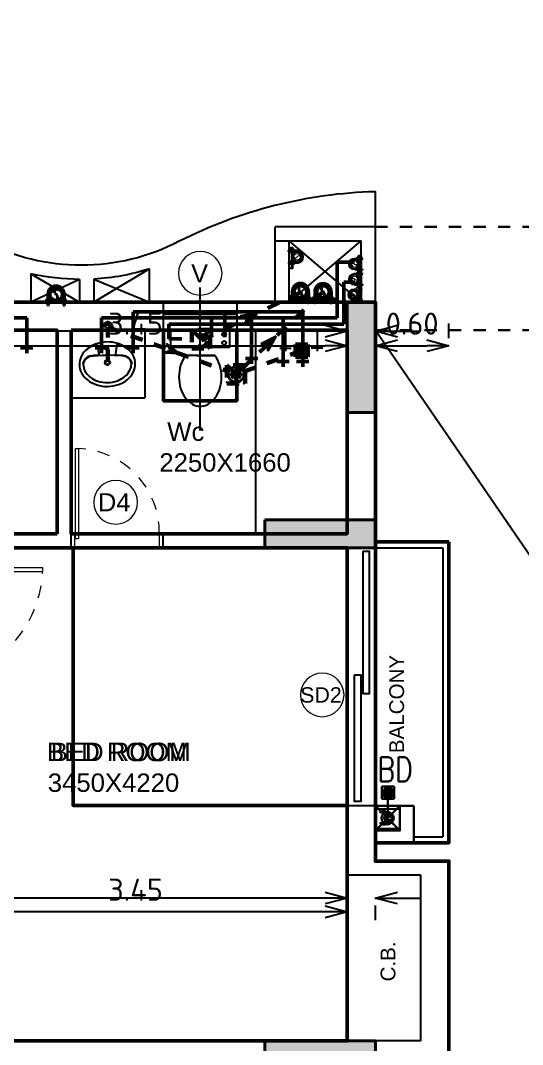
# Model space of a CAD drawing. Header units: inches. Extents: x 0 to 429, y 0 to 146.
# Drawn here: x 241.55 to 245.64, y 122.07 to 130.42 of the extents above; entities that cross this region are included whole.
import ezdxf
from ezdxf.enums import TextEntityAlignment as Align

# ---------------------------------------------------------------- set-up
doc = ezdxf.new("R2010")
doc.units = ezdxf.units.IN
doc.header["$MEASUREMENT"] = 0
doc.linetypes.add('Xr-4BHK-A-B-Typical-Sub$0$DASHED', pattern=[0.75, 0.5, -0.25])
doc.linetypes.add('Xr-4BHK-A-B-Typical-Sub$0$HIDDEN', pattern=[0.375, 0.25, -0.125])
doc.layers.get('DEFPOINTS').update_dxf_attribs({"lineweight": 18})
for name, color, linetype, lineweight in [('FLOOR01', 7, 'Continuous', 50), ('XR-4BHK-A-B-TYPICAL-SUB$0$1PL-DR-RWP', 190, 'Continuous', 30), ('XR-4BHK-A-B-TYPICAL-SUB$0$CUTOUT', 6, 'Continuous', 30), ('XR-4BHK-A-B-TYPICAL-SUB$0$DOOR', 34, 'Continuous', 20), ('XR-4BHK-A-B-TYPICAL-SUB$0$LINE ABOVE', 6, 'Xr-4BHK-A-B-Typical-Sub$0$DASHED', 30), ('XR-4BHK-A-B-TYPICAL-SUB$0$PIPE', 30, 'Continuous', 30), ('XR-4BHK-A-B-TYPICAL-SUB$0$TOWER-COL', 1, 'Continuous', 40), ('XR-4BHK-A-B-TYPICAL-SUB$0$TOWER-COL-HATCH', 9, 'Continuous', 5), ('XR-4BHK-A-B-TYPICAL-SUB$0$WALL', 7, 'Continuous', 30)]:
    doc.layers.add(name, color=color, linetype=linetype, lineweight=lineweight)
doc.layers.add('XR-4BHK-A-B-TYPICAL-SUB$0$1PL-SHAFT-PIPE', color=7, linetype='Continuous')
doc.layers.add('XR-4BHK-A-B-TYPICAL-SUB$0$ELE', color=4, linetype='Continuous')
doc.layers.add('XR-4BHK-A-B-TYPICAL-SUB$0$SEWERARE LINE', color=7, linetype='Continuous', lineweight=35, true_color=0xca2d12)
doc.layers.add('XR-4BHK-A-B-TYPICAL-SUB$0$WATER SUPPLAY', color=7, linetype='Continuous', lineweight=0, true_color=0x00f000)
doc.styles.add('Sanvi Common', font='isocpeur.ttf')
doc.styles.add('Xr-4BHK-A-B-Typical-Sub$0$$0$DIM', font='arial.ttf', dxfattribs={"height": 4})
doc.styles.add('Xr-4BHK-A-B-Typical-Sub$0$$1$Standard', font='arial.ttf')
doc.styles.add('Xr-4BHK-A-B-Typical-Sub$0$DIM', font='arial.ttf')
doc.styles.add('Xr-4BHK-A-B-Typical-Sub$0$Simplex', font='simplex.shx', dxfattribs={"width": 0.8})
doc.dimstyles.new('Sanvi Common', dxfattribs={"dimtxt": 0.18, "dimasz": 0.18, "dimexe": 0.18, "dimexo": 0.0625, "dimgap": 0.09, "dimtad": 1, "dimzin": 0, "dimdsep": 46, "dimtxsty": 'Sanvi Common', "dimblk": 'OPEN30', "dimcen": 0.09, "dimclrd": 68, "dimclre": 68, "dimclrt": 40, "dimadec": 0, "dimazin": 0, "dimtfac": 1, "dimtofl": 0, "dimtmove": 0, "dimatfit": 3, "dimldrblk": 'OPEN30', "dimfxl": 1, "dimtolj": 1, "dimtzin": 0, "dimarcsym": 0})

# ---------------------------------------------------------------- blocks, each defined once
blk = doc.blocks.new('Xr-4BHK-A-B-Typical-Sub$0$core typ')
at = {"layer": 'XR-4BHK-A-B-TYPICAL-SUB$0$ELE'}
blk.add_line((-5324.142827006493, 20565.2719354366), (465.8570467043028, 12120.69415858269), dxfattribs=at)
at = {"layer": 'XR-4BHK-A-B-TYPICAL-SUB$0$LINE ABOVE'}
for p, q in [((-5324.564819828636, 21410.24120102309), (1665.437437266664, 21410.24073319369)), ((-5324.564685164456, 20565.43828084271), (1665.869732529129, 20565.27153992782))]:
    blk.add_line(p, q, dxfattribs=at)
blk = doc.blocks.new('Xr-4BHK-A-B-Typical-Sub$0$basin6')
blk.add_lwpolyline([(285.2934714498795, -227.3402073958431, 0.1206050114433866), (264.9250448710143, -143.3080601715954, 0.1050703413403847), (202.1793294929555, -66.85247416090476, 0.0886492025878237), (112.5484028551584, -18.19339241354589, 0.0797378270325577), (0.8031899457271265, -0.0009029619881176, 0.0797378270325569), (-111.0227022276788, -17.69070568110362, 0.088649202587821), (-200.8715357833764, -65.94623754146812, 0.1050703413403811), (-263.9604269546578, -142.1188916984596, 0.1206050114433842), (-284.7065285501205, -226.058595277916, 0.120605011443388), (-264.3381019712549, -310.0907425021645, 0.1050703413403826), (-201.5923865931966, -386.5463285128538, 0.0886492025878227), (-111.9614599554004, -435.2054102602124, 0.0797378270325584), (-0.2162470459682027, -453.3978997117706, 0.0797378270325589), (111.6096451274386, -435.7080969926552, 0.0886492025878219), (201.4584786831354, -387.4525651322911, 0.1050703413403807), (264.5473698544172, -311.2799109752995, 0.120605011443382)], format="xyb", close=True)
for points in [[(-209.7065285501205, -79.98985251661941, -0.01680486891788), (-197.7677749082697, -69.86627177985918, -0.0921608508457037), (-106.0149899836835, -21.37322994853491, -0.4351277215707222), (-99.71413867093749, -24.69478230917218), (-85.2445206797231, -123.613478843033, -0.4477499644594207), (-92.36085448904736, -133.7247287180058, 0.0153645642859713), (-179.4983502626019, -141.3487863027761, 0.2725140364334764), (-249.2781254390975, -215.6120153494313, 0.2725140364334764)], [(210.2934714498795, -79.98985251661941, 0.01680486891788), (198.3547178080287, -69.86627177985918, 0.0921608508457037), (106.6019328834425, -21.37322994853446, 0.4351277215707222), (100.3010815706964, -24.69478230917264), (85.83146357948249, -123.613478843033, 0.3963443907103082), (97.15970380860676, -134.6683256285261, -0.0118557928021574), (170.1740434625414, -140.301828615644, -0.3404071676447263), (250.2754666896674, -226.8251453909007)], [(-244.4010232867579, -216.7137751216352, 0.0172432119503362), (-244.7066296595938, -226.1485327430634, 0.1206050114433753), (-228.8187253387566, -291.6958007072386, 0.1050703413403919), (-176.6215278271222, -355.2980291593732, 0.0886492025878153), (-99.35881457495293, -397.2426215136692, 0.0797378270325648), (-0.126309580820589, -413.3980008212439, 0.0797378270325629), (99.17784058948043, -397.6890197296552, 0.0886492025878172), (176.6283916822833, -356.0922912251627, 0.1050703413403667), (229.1110718687371, -292.7254294392905, 0.1206050114433997), (245.2935725593527, -227.2502699306957, 0.1206050114433708)]]:
    blk.add_lwpolyline(points, format="xyb")
for centre, radius in [((0.2934714498794619, -69.18885287727551), 14.46002586836821), ((1.36831066660693, -209.2250138947262), 26.41614066316425), ((1.36831066660693, -209.2250138947262), 21.04925606716732)]:
    blk.add_circle(centre, radius)
for centre, radius, start, end in [((-151.3197873896899, -237.7412537462595), 95.42678519909742, 106.2953086836022, 167.2702941941163), ((-3.49196232228428, -1750.185823778977), 1613.512917841294, 84.27689680190153, 96.2123264367735), ((155.3913177759048, -234.9219814708475), 90.22898964913263, 4.877457175646972, 88.71858128697289)]:
    blk.add_arc(centre, radius, start, end)
blk = doc.blocks.new('Xr-4BHK-A-B-Typical-Sub$0$1111')
for p, q in [((-6719.274586927844, 24832.21541770781), (-6719.274586927844, 24832.21541770757)), ((-6770.297927632695, 24610.7035688872), (-7008.810749818338, 24610.70356888464)), ((-6918.934341971064, 24610.7035688872), (-6770.297927632695, 24610.7035688872)), ((-7128.498731224099, 24545.53691638727), (-7128.498731224099, 24404.3425026373)), ((-6650.609946223907, 24545.53691638727), (-7128.498731224099, 24545.53691638727)), ((-6650.609367650235, 24404.3425026373), (-6650.609367650235, 24545.53691638727)), ((-7128.498731224099, 24404.3425026373), (-6650.609946223907, 24404.3425026373)), ((-6849.554338741815, 24404.3425026373), (-6849.554338742513, 24404.3425026387)), ((-6702.984759504441, 24404.34242388117), (-6702.984759378247, 24404.3425026373))]:
    blk.add_line(p, q)
at = {"extrusion": (0, 0, -1)}
for centre, major_axis, ratio, start_param, end_param in [((-6859.229757925728, 24842.01941884356), (-133.9517165388781, 133.9517165388781), 0.9999999999832868, 6.126583430195991, 6.550859452151544), ((-6889.554338723887, 24895.26306556142), (-90.62466888756799, 90.62466888756799), 0.9999999999968505, 0.7853981633990229, 1.303122181829161), ((-6919.878919522045, 24842.01941884356), (133.9517165388556, 133.9517165388556), 0.9999999999724124, -0.267674144974732, 0.1566018769845483), ((-6811.386958009331, 24807.22465526871), (175.7823815872862, 175.7823815872862), 0.999999999978424, 4.219590546639136, 4.55578710340462), ((-7043.21925045806, 24784.48130888748), (231.5369194901448, 231.5369194901448), 0.9999999999976678, 0.4927984337551386, 0.7853981633993256), ((-6735.889426989714, 24784.48130888701), (-231.5369194917326, 231.5369194917326), 0.9999999999999716, 5.205187414139048, 5.497787143782835), ((-6811.386958009331, 24761.73796250578), (-175.7823815872861, 175.7823815872861), 0.9999999999784244, 4.868990857364758, 5.205187414130243), ((-6967.721719438676, 24761.73796250578), (-231.1863063790527, 91.44161955207198), 0.9889506463526048, 3.056608940066738, 3.421061769405215), ((-6859.229757925496, 24726.94319893909), (-133.9517166011744, 133.9517166011744), 0.999999999576192, 4.837165415702824, 4.868990857265993), ((-6694.740500589833, 24437.16377004446), (11.5199454727117, 11.5199454727117), 0.9999999999696834, 1.570796326805002, 7.853981633984588)]:
    blk.add_ellipse(centre, major_axis=major_axis, ratio=ratio, start_param=start_param, end_param=end_param, dxfattribs=at)
at = {"extrusion": (0, 0, -0.9999999999999998)}
for centre, major_axis, ratio, start_param, end_param in [((-6889.554338723887, 24895.26306556142), (90.6246688875227, 90.6246688875227), 0.9999999999985453, -1.303122181830308, -0.7853981633981758), ((-6967.721719438676, 24807.22465526871), (-175.7823815853751, 175.7823815853751), 0.9999999999878928, 1.727398203776423, 2.063594760544665), ((-6735.889426989714, 24784.48130888748), (231.5369194917327, 231.5369194917327), 0.9999999999999714, 3.926990816986544, 4.219590546630329), ((-7043.21925045806, 24784.48130888701), (231.5369194936764, 231.5369194936764), 0.9999999999941902, 0.7853981634003531, 1.077997893043151)]:
    blk.add_ellipse(centre, major_axis=major_axis, ratio=ratio, start_param=start_param, end_param=end_param, dxfattribs=at)
at = {"extrusion": (0, 0, -0.9999999999999999)}
blk.add_ellipse((-6694.740500589833, 24507.03228540276), major_axis=(-11.51994547247887, 11.51994547247886), ratio=1, start_param=3.141592653589793, end_param=9.42477796076938, dxfattribs=at)
blk = doc.blocks.new('Xr-4BHK-A-B-Typical-Sub$0$d-750')
at = {"layer": 'XR-4BHK-A-B-TYPICAL-SUB$0$DOOR'}
for p, q in [((5.729134500143118e-09, 718.7499761594656), (5.729134500143118e-09, 749.9999761594656)), ((5.729134500143118e-09, 749.9999761594656), (115.0000000057291, 749.9999761594656)), ((115.0000000057291, 718.7499761594656), (5.729134500143118e-09, 718.7499761594656)), ((115.0000000057291, 749.9999761594656), (115.0000000057291, 718.7499761594656)), ((5.729134500143118e-09, -2.384052721993157e-05), (5.729134500143118e-09, 31.24997615947278)), ((5.729134500143118e-09, 31.24997615947278), (115.0000000057291, 31.24997615947278)), ((115.0000000057291, 31.24997615947278), (115.0000000057291, -2.384052721993157e-05)), ((115.0000000057291, -2.384052721993157e-05), (5.729134500143118e-09, -2.384052721993157e-05))]:
    blk.add_line(p, q, dxfattribs=at)
blk.add_lwpolyline([(73.88675761399941, 34.24997615947278), (811.340492390703, 34.24997615947278), (811.340492390703, 59.24997615947278), (73.88675761399941, 59.24997615947278)], close=True, dxfattribs=at)
at = {"layer": 'XR-4BHK-A-B-TYPICAL-SUB$0$DOOR', "color": 8, "linetype": 'Xr-4BHK-A-B-Typical-Sub$0$HIDDEN', "extrusion": (0, 0, -1)}
blk.add_ellipse((125.0000000057291, 31.24997615947278), major_axis=(218.3991734659579, 652.0652236637238), ratio=0.9987404314647262, start_param=-0.3381296109642833, end_param=1.207250979015199, dxfattribs=at)
blk = doc.blocks.new('Xr-4BHK-A-B-Typical-Sub$0$RWP')
at = {"layer": 'XR-4BHK-A-B-TYPICAL-SUB$0$CUTOUT'}
for p, q in [((0, 199.9999999999782), (200, 0)), ((200, 199.9999999999782), (0, 0))]:
    blk.add_line(p, q, dxfattribs=at)
blk.add_lwpolyline([(0, 0), (200, 0), (200, 199.9999999999782), (0, 199.9999999999782)], close=True, dxfattribs=at)
at = {"layer": 'XR-4BHK-A-B-TYPICAL-SUB$0$ELE'}
for p, q in [((0, 199.9999999999782), (0, 0)), ((25, 199.9999999999782), (25, 0))]:
    blk.add_line(p, q, dxfattribs=at)
at = {"layer": 'XR-4BHK-A-B-TYPICAL-SUB$0$PIPE'}
blk.add_circle((99.99999999998545, 99.99999999998545), 50, dxfattribs=at)
at = {"layer": 'XR-4BHK-A-B-TYPICAL-SUB$0$WALL'}
for p, q in [((0, 314.9999999999927), (300.338027563339, 314.9999999999854)), ((0, 199.9999999999782), (0, 314.9999999999927)), ((300.338027563339, 0.03130739104381064), (300.338027563339, 314.9999999999854)), ((0, 199.9999999999782), (185.3380275633244, 199.9999999999782)), ((185.3380275633244, 0.03130739104381064), (185.3380275633244, 199.9999999999782))]:
    blk.add_line(p, q, dxfattribs=at)
blk = doc.blocks.new('Xr-4BHK-A-B-Typical-Sub$0$REV.CO.')
at = {"layer": 'XR-4BHK-A-B-TYPICAL-SUB$0$TOWER-COL-HATCH'}
for points in [[(459366.104815967, 17980.22713470212), (459596.1048159668, 17980.22713470212), (459596.1048159674, 17079.72934838452), (459366.104815967, 17079.72934838382)], [(459596.105343089, 16205.22670580415), (459596.105343089, 15975.22670580433), (458695.6610961314, 15975.22851060556), (458695.6610961307, 16205.22851060602)], [(458696.0964684737, 11724.7721942397), (458696.0964684737, 11954.77219423946), (459596.0964278332, 11954.7715867867), (459596.0964278339, 11724.77158678624)]]:
    blk.add_hatch(color=256, dxfattribs=at).paths.add_polyline_path(points)
at = {"layer": 'XR-4BHK-A-B-TYPICAL-SUB$0$TOWER-COL'}
for points in [[(459366.105343089, 17079.72934838417), (459596.105343089, 17079.72934838417), (459596.104815966, 17980.22713470212), (459366.104815966, 17980.22713470212)], [(458695.661096129, 16205.22713470212), (458695.661096129, 15975.22713470212), (459596.105343089, 15975.2267058052), (459596.105343089, 16205.2267058052)], [(459596.0964278341, 11724.77159243005), (459596.0964278341, 11954.77159243005), (458696.0964684737, 11954.77219423958), (458696.0964684737, 11724.77219423958)]]:
    blk.add_lwpolyline(points, close=True, dxfattribs=at)
blk = doc.blocks.new('Xr-4BHK-A-B-Typical-Sub$0$$0$DOOR NO')
at = {"lineweight": 0}
blk.add_circle((5.684341886080801e-14, 0), 10, dxfattribs=at)
at = {"style": 'Xr-4BHK-A-B-Typical-Sub$0$$0$DIM'}
blk.add_attdef('X1', text='', height=9, dxfattribs=at).set_placement((5.684341886080801e-14, 0), align=Align.MIDDLE_CENTER)
blk = doc.blocks.new('_Open30')
at = {"color": 0, "linetype": 'ByBlock', "lineweight": -2}
for p, q in [((-1, 0.26794919), (0, 0)), ((0, 0), (-1, -0.26794919)), ((0, 0), (-1, 0))]:
    blk.add_line(p, q, dxfattribs=at)
blk = doc.blocks.new('*D205')
at = {"color": 68, "lineweight": -2, "transparency": 16777216}
for p, q in [((240.7592293392283, 127.4938620250028), (240.7592293392283, 127.9445088014975)), ((244.2092426885267, 127.6890256262555), (244.2092426885267, 127.9445088014975)), ((240.9392293392283, 127.7645088014975), (244.0292426885267, 127.7645088014975))]:
    blk.add_line(p, q, dxfattribs=at)
at = {"layer": 'DEFPOINTS', "color": 0, "transparency": 16777216}
for p in [(244.2092426885267, 127.7645088014975), (244.2092426885267, 127.6265256262555), (240.7592293392283, 127.4313620250028)]:
    blk.add_point(p, dxfattribs=at)
at = {"color": 68, "lineweight": -2, "transparency": 16777216, "xscale": 0.18, "yscale": 0.18, "zscale": 0.18, "rotation": 180}
blk.add_blockref('_Open30', (240.7592293392283, 127.7645088014975), dxfattribs=at)
at = {"color": 68, "lineweight": -2, "transparency": 16777216, "xscale": 0.18, "yscale": 0.18, "zscale": 0.18}
blk.add_blockref('_Open30', (244.2092426885267, 127.7645088014975), dxfattribs=at)
at = {"color": 40, "transparency": 16777216, "insert": (242.4842360138775, 127.9445088014975), "char_height": 0.18, "attachment_point": 5, "style": 'Sanvi Common'}
blk.add_mtext('\\A1;3.45', dxfattribs=at)
blk = doc.blocks.new('*D206')
at = {"color": 68, "lineweight": -2, "transparency": 16777216}
for p, q in [((244.2092426885267, 127.6890256262555), (244.2092426885267, 128.0626884356818)), ((244.4392426885371, 127.6890256262555), (244.4392426885371, 128.0626884356818)), ((244.0292426885267, 127.8826884356818), (240.6812426885287, 127.8826884356818)), ((244.6192426885372, 127.8826884356818), (244.7992426885372, 127.8826884356818))]:
    blk.add_line(p, q, dxfattribs=at)
at = {"layer": 'DEFPOINTS', "color": 0, "transparency": 16777216}
for p in [(244.4392426885371, 127.8826884356818), (244.2092426885267, 127.6265256262555), (244.4392426885371, 127.6265256262555)]:
    blk.add_point(p, dxfattribs=at)
at = {"color": 68, "lineweight": -2, "transparency": 16777216, "xscale": 0.18, "yscale": 0.18, "zscale": 0.18}
blk.add_blockref('_Open30', (244.2092426885267, 127.8826884356818), dxfattribs=at)
at = {"color": 68, "lineweight": -2, "transparency": 16777216, "xscale": 0.18, "yscale": 0.18, "zscale": 0.18, "rotation": 180}
blk.add_blockref('_Open30', (244.4392426885371, 127.8826884356818), dxfattribs=at)
at = {"color": 40, "transparency": 16777216, "insert": (240.9692426885287, 128.0626884356818), "char_height": 0.18, "attachment_point": 5, "style": 'Sanvi Common'}
blk.add_mtext('\\A1;0.23', dxfattribs=at)
blk = doc.blocks.new('*D207')
at = {"color": 68, "lineweight": -2, "transparency": 16777216}
for p, q in [((244.4392426885371, 127.6890256262555), (244.4392426885371, 127.9445088014975)), ((245.0392259585844, 127.8270088014829), (245.0392259585844, 127.9445088014975)), ((244.6192426885372, 127.7645088014975), (244.8592259585844, 127.7645088014975))]:
    blk.add_line(p, q, dxfattribs=at)
at = {"layer": 'DEFPOINTS', "color": 0, "transparency": 16777216}
for p in [(245.0392259585844, 127.7645088014829), (245.0392259585844, 127.7645088014975), (244.4392426885371, 127.6265256262555)]:
    blk.add_point(p, dxfattribs=at)
at = {"color": 68, "lineweight": -2, "transparency": 16777216, "xscale": 0.18, "yscale": 0.18, "zscale": 0.18, "rotation": 180}
blk.add_blockref('_Open30', (244.4392426885371, 127.7645088014975), dxfattribs=at)
at = {"color": 68, "lineweight": -2, "transparency": 16777216, "xscale": 0.18, "yscale": 0.18, "zscale": 0.18}
blk.add_blockref('_Open30', (245.0392259585844, 127.7645088014975), dxfattribs=at)
at = {"color": 40, "transparency": 16777216, "insert": (244.7392343235608, 127.9445088014975), "char_height": 0.18, "attachment_point": 5, "style": 'Sanvi Common'}
blk.add_mtext('\\A1;0.60', dxfattribs=at)
blk = doc.blocks.new('*D267')
at = {"color": 68, "lineweight": -2, "transparency": 16777216}
for p, q in [((244.2092259585972, 123.3005292085287), (244.2092259585972, 123.4397313869915)), ((244.0292259585972, 123.2597313869915), (240.6812259585992, 123.2597313869915)), ((244.4387988860018, 123.1991248319387), (244.4387988860018, 123.0797313869915)), ((244.6187988860019, 123.2597313869915), (244.7987988860019, 123.2597313869915))]:
    blk.add_line(p, q, dxfattribs=at)
at = {"layer": 'DEFPOINTS', "color": 0, "transparency": 16777216}
for p in [(244.2092259585972, 123.2597313869915), (244.2092259585972, 123.2380292085287), (244.4387988860018, 123.2616248319387)]:
    blk.add_point(p, dxfattribs=at)
at = {"color": 68, "lineweight": -2, "transparency": 16777216, "xscale": 0.18, "yscale": 0.18, "zscale": 0.18}
blk.add_blockref('_Open30', (244.2092259585972, 123.2597313869915), dxfattribs=at)
at = {"color": 68, "lineweight": -2, "transparency": 16777216, "xscale": 0.18, "yscale": 0.18, "zscale": 0.18, "rotation": 180}
blk.add_blockref('_Open30', (244.4387988860018, 123.2597313869915), dxfattribs=at)
at = {"color": 40, "transparency": 16777216, "insert": (240.9692259585992, 123.4397313869915), "char_height": 0.18, "attachment_point": 5, "style": 'Sanvi Common'}
blk.add_mtext('\\A1;0.23', dxfattribs=at)
blk = doc.blocks.new('*D268')
at = {"color": 68, "lineweight": -2, "transparency": 16777216}
for p, q in [((240.7592293392283, 123.3313139736852), (240.7592293392283, 122.967977014261)), ((244.0292259585972, 123.147977014261), (240.9392293392283, 123.147977014261)), ((244.2092259585972, 123.1755292085287), (244.2092259585972, 122.967977014261))]:
    blk.add_line(p, q, dxfattribs=at)
at = {"layer": 'DEFPOINTS', "color": 0, "transparency": 16777216}
for p in [(240.7592293392283, 123.3938139736852), (244.2092259585972, 123.2380292085287), (240.7592293392283, 123.147977014261)]:
    blk.add_point(p, dxfattribs=at)
at = {"color": 68, "lineweight": -2, "transparency": 16777216, "xscale": 0.18, "yscale": 0.18, "zscale": 0.18, "rotation": 180}
blk.add_blockref('_Open30', (240.7592293392283, 123.147977014261), dxfattribs=at)
at = {"color": 68, "lineweight": -2, "transparency": 16777216, "xscale": 0.18, "yscale": 0.18, "zscale": 0.18}
blk.add_blockref('_Open30', (244.2092259585972, 123.147977014261), dxfattribs=at)
at = {"color": 40, "transparency": 16777216, "insert": (242.4842276489127, 123.327977014261), "char_height": 0.18, "attachment_point": 5, "style": 'Sanvi Common'}
blk.add_mtext('\\A1;3.45', dxfattribs=at)
blk = doc.blocks.new('Xr-4BHK-A-B-Typical-Sub$0$CI100')
at = {"layer": 'XR-4BHK-A-B-TYPICAL-SUB$0$SEWERARE LINE', "ltscale": 100}
for p, q in [((-78.8920929323649, -2.473825588822365e-09), (-78.8920929323649, 11.49232116586063)), ((-73.99999999970896, 60.66666666648234), (-74.00000000098953, 11.49232116586063)), ((-65.99999999976717, 60.66666666648234), (-65.99999999854481, 11.49232116586063)), ((-61.1079070615815, -2.473825588822365e-09), (-61.1079070615815, 11.49232116586063)), ((61.1079070615815, -2.473825588822365e-09), (61.1079070615815, 11.49232116586063)), ((65.99999999976717, 60.66666666648234), (65.9999999985157, 11.49232116586063)), ((73.99999999970896, 60.66666666648234), (74.00000000096043, 11.49232116586063)), ((78.8920929323649, -2.473825588822365e-09), (78.8920929323649, 11.49232116586063)), ((-78.89209293544991, -15.49232117328211), (-78.89209293544991, -4.000000002473826)), ((-74.00000000098953, -2.473825588822365e-09), (-74.00000000343425, -4.000000002473826)), ((-74.00000000343425, -15.49232117328211), (-74.00000000288128, -37.33333333814517)), ((-74.00000000343425, -16.76924574613804), (-74.00000000343425, -37.33333333567134)), ((-66.00000000098953, -37.33333333567134), (-74.00000000098953, -37.33333333567134)), ((-66.00000000098953, -2.473825588822365e-09), (-66.00000000098953, -4.000000002473826)), ((-66.00000000098953, -15.49232117328211), (-66.00000000098953, -37.33333333567134)), ((-66.00000000098953, -16.76924574613804), (-66.00000000098953, -37.33333333814517)), ((-61.10790706466651, -15.49232117328211), (-61.10790706466651, -4.000000002473826)), ((61.10790706466651, -15.49232117328211), (61.10790706466651, -4.000000002473826)), ((66.00000000096043, -2.473825588822365e-09), (66.00000000096043, -4.000000002473826)), ((66.00000000096043, -15.49232117328211), (66.00000000096043, -37.33333333567134)), ((66.00000000096043, -16.76924574613804), (66.00000000096043, -37.33333333814517)), ((66.00000000096043, -37.33333333567134), (74.00000000096043, -37.33333333567134)), ((74.00000000096043, -2.473825588822365e-09), (74.00000000340515, -4.000000002473826)), ((74.00000000340515, -15.49232117328211), (74.00000000285218, -37.33333333814517)), ((74.00000000340515, -16.76924574613804), (74.00000000340515, -37.33333333567134)), ((78.89209293544991, -15.49232117328211), (78.89209293544991, -4.000000002473826))]:
    blk.add_line(p, q, dxfattribs=at)
for points in [[(-85.44812645978527, -2.473825588822365e-09), (-54.55187353718793, -2.473825588822365e-09), (-54.55187353718793, 11.49232116586063), (-85.44812645978527, 11.49232116586063)], [(85.44812645975617, -2.473825588822365e-09), (54.55187353718793, -2.473825588822365e-09), (54.55187353718793, 11.49232116586063), (85.44812645975617, 11.49232116586063)], [(-85.4481264622882, -15.49232117328211), (-54.55187353971996, -15.49232117328211), (-54.55187353971996, -4.000000002473826), (-85.4481264622882, -4.000000002473826)], [(85.4481264622882, -15.49232117328211), (54.55187353969086, -15.49232117328211), (54.55187353969086, -4.000000002473826), (85.4481264622882, -4.000000002473826)]]:
    blk.add_lwpolyline(points, close=True, dxfattribs=at)
for radius in [60.6666666669153, 50.00000000020492]:
    blk.add_circle((0, 60.66666666648234), radius, dxfattribs=at)
for centre, radius, start, end in [((0, 60.66666666648234), 74.00000000030329, 0, 180), ((0, 60.66666666648234), 66.00000000027049, 0, 180), ((13.8690806030645, 85.66666666636593), 28.5893581037178, 119.0199020114029, 240.9800979885971), ((-13.8690806030645, 35.66666666656965), 28.5893581037178, 299.0199020114029, 60.98009798859712)]:
    blk.add_arc(centre, radius, start, end, dxfattribs=at)
blk = doc.blocks.new('Xr-4BHK-A-B-Typical-Sub$0$CI50')
at = {"layer": 'XR-4BHK-A-B-TYPICAL-SUB$0$WATER SUPPLAY', "ltscale": 100}
for p, q in [((-53.22542626422364, 2), (-53.22542626422364, 13.49232116833446)), ((-48.33333333313931, 34.99999999991269), (-48.33333333284827, 13.49232116833446)), ((-48.33333333284827, 2), (-48.33333333529299, -2)), ((-40.33333333319752, 34.99999999991269), (-40.33333333040355, 13.49232116833446)), ((-40.33333333284827, 2), (-40.33333333284827, -2)), ((-35.44124039344024, 2), (-35.44124039344024, 13.49232116833446)), ((35.44124039344024, 2), (35.44124039344024, 13.49232116833446)), ((40.33333333319752, 34.99999999481952), (40.33333333354676, 13.49232116324129)), ((40.33333333284827, 2), (40.33333333284827, -2)), ((48.33333333313931, 34.99999999481952), (48.33333333599148, 13.49232116324129)), ((48.33333333284827, 2), (48.33333333529299, -2)), ((53.22542626422364, 2), (53.22542626422364, 13.49232116833446)), ((-53.22542626730865, -13.49232117080828), (-53.22542626730865, -2)), ((-48.33333333529299, -13.49232117080828), (-48.33333333471091, -30.62995350570418)), ((-48.33333333529299, -14.76924574369332), (-48.33333333529299, -30.62995350323035)), ((-40.33333333284827, -30.62995350323035), (-48.33333333284827, -30.62995350323035)), ((-40.33333333284827, -13.49232117080828), (-40.33333333284827, -30.62995350323035)), ((-40.33333333284827, -14.76924574369332), (-40.33333333284827, -30.62995350570418)), ((-35.44124039652525, -13.49232117080828), (-35.44124039652525, -2)), ((35.44124039652525, -13.49232117080828), (35.44124039652525, -2)), ((40.33333333284827, -13.49232117080828), (40.33333333284827, -30.62995350323035)), ((40.33333333284827, -14.76924574369332), (40.33333333284827, -30.62995350570418)), ((40.33333333284827, -30.62995350323035), (48.33333333284827, -30.62995350323035)), ((48.33333333529299, -13.49232117080828), (48.33333333471091, -30.62995350570418)), ((48.33333333529299, -14.76924574369332), (48.33333333529299, -30.62995350323035)), ((53.22542626730865, -13.49232117080828), (53.22542626730865, -2))]:
    blk.add_line(p, q, dxfattribs=at)
at = {"layer": 'XR-4BHK-A-B-TYPICAL-SUB$0$WATER SUPPLAY', "ltscale": 100, "elevation": 1.671858e-10}
for points in [[(-57.92892428027699, 2), (-30.86954810534371, 2), (-30.86954810534371, 13.49232116833446), (-57.92892428027699, 13.49232116833446)], [(57.92892428027699, 2), (30.86954810534371, 2), (30.86954810534371, 13.49232116833446), (57.92892428027699, 13.49232116833446)], [(-57.92892428277992, -13.49232117080828), (-30.86954810784664, -13.49232117080828), (-30.86954810784664, -2), (-57.92892428277992, -2)], [(57.92892428277992, -13.49232117080828), (30.86954810784664, -13.49232117080828), (30.86954810784664, -2), (57.92892428277992, -2)]]:
    blk.add_lwpolyline(points, close=True, dxfattribs=at)
at = {"layer": 'XR-4BHK-A-B-TYPICAL-SUB$0$WATER SUPPLAY', "ltscale": 100}
for radius in [34.99999999990905, 24.99999999990905]:
    blk.add_circle((0, 34.99999999991269), radius, dxfattribs=at)
for centre, radius, start, end in [((0, 34.99999999991269), 48.33333333322298, 1.667526652835144e-09, 179.9999999983325), ((0, 34.99999999991269), 40.33333333322297, 359.9999999983325, 180.0000000016675), ((6.934540301561356, 47.49999999985448), 14.29467905174831, 119.0199020128229, 240.9800979871771), ((-6.934540301561356, 22.4999999999709), 14.29467905174831, 299.0199020128229, 60.98009798717712)]:
    blk.add_arc(centre, radius, start, end, dxfattribs=at)
blk = doc.blocks.new('Xr-4BHK-A-B-Typical-Sub$0$A6')
at = {"linetype": 'Continuous', "lineweight": -3}
h = blk.add_hatch(dxfattribs=at)
h.set_pattern_fill('ANSI31', color=8, scale=51.85001933485683, angle=269.9862146204266, style=0)
h.set_pattern_definition([(314.9862146204265, (-3558.981502296403, 121585.5365484209), (4.584040057853496, 4.581834745929909), [])])
h.paths.add_polyline_path([(-42.47234761156142, 41.50318173249252), (0, 0), (-42.49231404624879, -41.48273921257351), (91.68663005856797, -0.02205982757732272)])
for p, q in [((-42.49231404624879, -41.48273921245709), (0, 0)), ((-42.47234761156142, 41.50318173249252), (0, 0)), ((91.68663005856797, -0.0220598274609074), (-42.47234761156142, 41.50318173249252)), ((0, 0), (91.68663005856797, -0.0220598274609074)), ((91.68663005856797, -0.0220598274609074), (-42.49231404624879, -41.48273921245709))]:
    blk.add_line(p, q, dxfattribs=at)
blk = doc.blocks.new('Xr-4BHK-A-B-Typical-Sub$0$FT 100')
at = {"linetype": 'Continuous'}
blk.add_ellipse((0, 9.313226e-10), major_axis=(63.43259801403039, -2.92498021481441), ratio=0.9999999998229452, start_param=0.0460789852015406, end_param=6.329264292381125, dxfattribs=at)
for centre, major_axis, ratio in [((-36.73191107809544, 9.313226e-10), (7.970910180024961, 9e-16), 0.9999999998347632), ((-23.28150001447648, 23.28150001075119), (7.970910180354233, 9e-16), 0.999999999793454), ((0, 35.35070415306836), (7.970910180354233, 9e-16), 0.9999999998760722), ((0, 9.313226e-10), (7.970910180683508, 9e-16), 0.9999999997521444), ((23.28150001447648, 23.28150001075119), (7.970910180354233, 9e-16), 0.999999999793454), ((36.73191107762978, 9.313226e-10), (7.970910180683508, 0), 0.9999999997521444), ((-23.28150001447648, -23.28150000981986), (7.970910180354233, 9e-16), 0.9999999998347632), ((0, -35.35070415120572), (7.970910180354233, 9e-16), 0.999999999793454), ((23.28150001401082, -23.28150000981986), (7.970910180354233, 9e-16), 0.9999999998347632)]:
    blk.add_ellipse(centre, major_axis=major_axis, ratio=ratio)
blk = doc.blocks.new('Xr-4BHK-A-B-Typical-Sub$0$BD')
at = {"ltscale": 30000}
h = blk.add_hatch(dxfattribs=at)
h.set_pattern_fill('ANSI31', scale=3, style=0)
h.set_pattern_definition([(45, (-108851.516228104, -53568.06485833607), (-0.2651650429449553, 0.2651650429449554), [])])
edge = h.paths.add_edge_path()
edge.add_ellipse((0, 0), major_axis=(1.796051223808386, 1.796051223808387), ratio=1, start_angle=0, end_angle=360, ccw=False)
at = {"linetype": 'Continuous'}
for p, q in [((-2.999999999563443, 2.999999999054126), (2.999999999563443, 2.999999999054126)), ((-2.999999999563443, -2.999999998981366), (-2.999999999563443, 2.999999999054126)), ((2.999999999563443, 2.999999999054126), (2.999999999563443, -2.999999999017746)), ((2.999999999563443, -2.999999999017746), (-2.999999999563443, -2.999999998981366))]:
    blk.add_line(p, q, dxfattribs=at)
at = {"linetype": 'Continuous', "extrusion": (0, 0, -1)}
blk.add_ellipse((0, 0), major_axis=(1.796051223808386, 1.796051223808387), ratio=0.9999999999812971, start_param=0.739319178214827, end_param=7.022504485394413, dxfattribs=at)
at = {"extrusion": (0, 0, -1)}
blk.add_ellipse((0, 0), major_axis=(0.2254513855849698, 0.2254513855849698), ratio=0.9999999999553557, start_param=0.7853981634197704, end_param=7.068583470599357, dxfattribs=at)
blk = doc.blocks.new('Xr-4BHK-A-B-Typical-Sub$0$A$C14D55273')
at = {"layer": 'XR-4BHK-A-B-TYPICAL-SUB$0$WATER SUPPLAY', "lineweight": 50}
for p, q in [((12186.19371020107, -2395.013591017312), (12043.09715384018, -2395.013591017312)), ((12043.09715384018, -2395.013591017312), (12043.09715384015, -2849.462113912334)), ((12098.15301171486, -2556.9499072951), (12098.15259995128, -2899.462025665052)), ((12188.16748189332, -2556.9499072951), (12098.15301171486, -2556.9499072951)), ((10379.22725227184, -2799.461531275301), (11762.65573035623, -2799.462323681495)), ((10379.22725439869, -3136.769172973756), (10379.22725227184, -2799.461531275301)), ((11128.6479631688, -3006.414844072642), (11128.64796316883, -2799.461960531771)), ((11762.65573318524, -3248.134652752531), (11762.65573035623, -2799.462323681495)), ((9513.269694108778, -2849.461383786038), (8032.069917174813, -2849.461963301757)), ((9513.269691864203, -3136.769172981672), (9513.269694108778, -2849.461383786038)), ((10121.73196154388, -2849.461383786038), (12043.09715384012, -2849.461383786162)), ((10121.73196378845, -3136.769172981672), (10121.73196154388, -2849.461383786038)), ((10671.76346569491, -2899.461088295036), (12098.15259995128, -2899.462025665052)), ((10671.76346569491, -2899.461088295036), (10671.76346569491, -3020.084891432707)), ((11018.99362643802, -3006.414844072642), (11018.99362643799, -2849.461671379337)), ((11345.73300100834, -3223.503715586427), (11345.73299808614, -2849.462084874685)), ((11602.93174058036, -3248.134652760447), (11602.93173847784, -2849.461963301757)), ((10671.76346569491, -3020.084891432707), (10776.48227427591, -3020.084891432707)), ((9463.269692196161, -3094.269172989443), (9563.269692196161, -3094.269172989501)), ((10171.73196345649, -3094.269172989443), (10071.73196345649, -3094.269172989501)), ((10429.2272540667, -3094.269172981527), (10329.22725406667, -3094.269172981585)), ((11395.73300067638, -3181.003715594197), (11295.73300067638, -3181.003715594255)), ((11652.9317402484, -3205.634652768218), (11552.9317402484, -3205.634652768276)), ((11812.65573285325, -3205.634652760302), (11712.65573285322, -3205.63465276036))]:
    blk.add_line(p, q, dxfattribs=at)
blk = doc.blocks.new('Xr-4BHK-A-B-Typical-Sub$0$A$C2521575D')
at = {"layer": 'XR-4BHK-A-B-TYPICAL-SUB$0$1PL-DR-RWP'}
blk.add_line((13241.95788056223, 25622.82963363551), (13241.95788056223, 25827.84866953562), dxfattribs=at)
at = {"layer": 'XR-4BHK-A-B-TYPICAL-SUB$0$1PL-SHAFT-PIPE'}
for p, q in [((12460.09944162914, 30103.00196745607), (12460.09921130192, 30274.21438636863)), ((13005.99480872724, 29832.34526846819), (13005.99503905437, 30206.96127314233)), ((12439.09944162922, 29853.34526846863), (12819.25399733149, 29853.34511162877))]:
    blk.add_line(p, q, dxfattribs=at)
for points in [[(12439.09944162914, 30103.00196745607), (12439.09952498163, 30274.21438636863), (12464.09952498163, 30274.21438636863), (12464.09944162914, 30103.00196745607)], [(13026.99480872724, 29832.34526846819), (13026.99472537465, 30206.96127314233), (13001.99472537465, 30206.96127314233), (13001.99480872724, 29832.34526846819)], [(12439.09944162922, 29832.34526846863), (12819.25399733149, 29832.29440718304), (12819.25399733149, 29857.34540720251), (12439.09944162922, 29857.34526846863)]]:
    blk.add_lwpolyline(points, close=True, dxfattribs=at)
at = {"layer": 'XR-4BHK-A-B-TYPICAL-SUB$0$SEWERARE LINE', "linetype": 'Xr-4BHK-A-B-Typical-Sub$0$HIDDEN', "lineweight": 60, "ltscale": 200}
for p, q in [((12532.12672544667, 29911.3350839241), (11714.46100469149, 29513.55568229943, 5.02138850060194e-09)), ((12049.40698344551, 29283.34817785507), (12712.13967722905, 29914.16417836959)), ((10957.64673548681, 29340.04476630055), (10957.6290523347, 29624.06384548681, 1.467271152658278e-07)), ((10957.6290523347, 29624.06384548681, 1.467271152658278e-07), (11943.81239030042, 29261.4806155772, 8.425093183941844e-09)), ((11641.5979975884, 29602.00186728496), (11791.5979975884, 29452.00186728496)), ((11791.5979975884, 29602.00186728496), (11641.5979975884, 29452.00186728496)), ((12487.33374493636, 29483.46719686382), (12587.33374493636, 29383.46719686382)), ((12587.33374493636, 29483.46719686382), (12487.33374493636, 29383.46719686382)), ((12537.33374698384, 29433.46719891129), (12063.09782703736, 29261.24367615027)), ((11928.4118155872, 29314.56810151212), (12078.4118155872, 29164.56810151212)), ((12078.4118155872, 29314.56810151212), (11928.4118155872, 29164.56810151212))]:
    blk.add_line(p, q, dxfattribs=at)
for points in [[(11641.5979975884, 29452.00186728496), (11791.5979975884, 29452.00186728496), (11791.5979975884, 29602.00186728496), (11641.5979975884, 29602.00186728496)], [(12487.33374493636, 29383.46719686382), (12587.33374493636, 29383.46719686382), (12587.33374493636, 29483.46719686382), (12487.33374493636, 29483.46719686382)], [(11928.4118155872, 29164.56810151212), (12078.4118155872, 29164.56810151212), (12078.4118155872, 29314.56810151212), (11928.4118155872, 29314.56810151212)]]:
    blk.add_lwpolyline(points, close=True, dxfattribs=at)
blk.add_circle((11714.88400430954, 29513.76146386845), 50, dxfattribs=at)
for centre, radius, start, end in [((10957.6290523347, 29629.56494700218, 1.467271152658278e-07), 30.00000000001455, 326.442690194321, 213.557309805679), ((10957.6290523347, 29624.06384548681, 1.467271152658278e-07), 27.34613722429323, 336.0932048490648, 203.9067951509351)]:
    blk.add_arc(centre, radius, start, end, dxfattribs=at)
at = {"layer": 'XR-4BHK-A-B-TYPICAL-SUB$0$1PL-DR-RWP', "xscale": 16.66666666909441, "yscale": 16.66666666909441, "zscale": 16.66666666909441, "rotation": 90}
blk.add_blockref('Xr-4BHK-A-B-Typical-Sub$0$BD', (13242.85365855249, 25827.61305483898), dxfattribs=at)
at = {"layer": 'XR-4BHK-A-B-TYPICAL-SUB$0$1PL-SHAFT-PIPE', "xscale": 1.099999999976717, "yscale": 1.099999999976717, "zscale": 1.099999999976717, "rotation": 270}
blk.add_blockref('Xr-4BHK-A-B-Typical-Sub$0$CI50', (12462.29926720116, 30198.70549116178), dxfattribs=at)
at = {"layer": 'XR-4BHK-A-B-TYPICAL-SUB$0$1PL-SHAFT-PIPE', "xscale": -1, "rotation": 90}
for p in [(13004.93357423123, 30139.75200115561), (13004.93357423123, 30015.88077622568), (12999.99480872724, 29890.27419275097)]:
    blk.add_blockref('Xr-4BHK-A-B-Typical-Sub$0$CI50', p, dxfattribs=at)
at = {"layer": 'XR-4BHK-A-B-TYPICAL-SUB$0$1PL-SHAFT-PIPE', "xscale": 0.9404999999969732, "yscale": 0.9404999999969732, "zscale": 0.9404999999969732}
for p in [(12527.70719221866, 29857.34529728379), (12712.1396772576, 29857.10717835394), (10535.66814776979, 29836.26618688498)]:
    blk.add_blockref('Xr-4BHK-A-B-Typical-Sub$0$CI100', p, dxfattribs=at)
at = {"layer": 'XR-4BHK-A-B-TYPICAL-SUB$0$1PL-SHAFT-PIPE', "rotation": 270}
blk.add_blockref('Xr-4BHK-A-B-Typical-Sub$0$CI50', (13206.95788055396, 25622.82963362044), dxfattribs=at)
at = {"layer": 'XR-4BHK-A-B-TYPICAL-SUB$0$SEWERARE LINE', "linetype": 'Xr-4BHK-A-B-Typical-Sub$0$HIDDEN', "lineweight": 60, "ltscale": 200, "extrusion": (-7.222036100180712e-09, 1.482376073434364e-08, 0.9999999999999999), "rotation": 25.98869978861606}
blk.add_blockref('Xr-4BHK-A-B-Typical-Sub$0$A6', (12093.16549334585, 29697.73003957265, 0.0003528969900537747), dxfattribs=at)
at = {"layer": 'XR-4BHK-A-B-TYPICAL-SUB$0$SEWERARE LINE', "linetype": 'Xr-4BHK-A-B-Typical-Sub$0$HIDDEN', "lineweight": 60, "ltscale": 200, "extrusion": (-1.136021178019395e-08, 1.195187332808233e-08, 1), "rotation": 43.55981194571054}
blk.add_blockref('Xr-4BHK-A-B-Typical-Sub$0$A6', (12264.25916199698, 29487.94284607414, 0.0002131117186593252), dxfattribs=at)
at = {"layer": 'XR-4BHK-A-B-TYPICAL-SUB$0$SEWERARE LINE', "linetype": 'Xr-4BHK-A-B-Typical-Sub$0$HIDDEN', "lineweight": 60, "ltscale": 200, "extrusion": (5.621964628790662e-09, 1.550145804284256e-08, 0.9999999999999999), "rotation": 340.0793134864861}
blk.add_blockref('Xr-4BHK-A-B-Typical-Sub$0$A6', (11461.99059578337, 29438.19882353292, 0.0005208378144822438), dxfattribs=at)
at = {"layer": 'XR-4BHK-A-B-TYPICAL-SUB$0$SEWERARE LINE', "linetype": 'Xr-4BHK-A-B-Typical-Sub$0$HIDDEN', "lineweight": 60, "ltscale": 200, "xscale": 0.6666666666669698, "yscale": 0.6666666666669698, "zscale": 0.6666666666669698, "rotation": 270}
blk.add_blockref('Xr-4BHK-A-B-Typical-Sub$0$FT 100', (12537.33374698323, 29433.46719891129), dxfattribs=at)
at = {"layer": 'XR-4BHK-A-B-TYPICAL-SUB$0$SEWERARE LINE', "linetype": 'Xr-4BHK-A-B-Typical-Sub$0$HIDDEN', "lineweight": 60, "ltscale": 200, "rotation": 270}
blk.add_blockref('Xr-4BHK-A-B-Typical-Sub$0$FT 100', (12003.41181865841, 29239.56810458333), dxfattribs=at)
at = {"layer": 'XR-4BHK-A-B-TYPICAL-SUB$0$WATER SUPPLAY'}
blk.add_blockref('Xr-4BHK-A-B-Typical-Sub$0$A$C14D55273', (783.8639401305409, 32549.63876286442), dxfattribs=at)
at = {"layer": 'XR-4BHK-A-B-TYPICAL-SUB$0$1PL-DR-RWP', "style": 'Xr-4BHK-A-B-Typical-Sub$0$Simplex', "width": 0.8}
blk.add_text('BD', height=200, rotation=0.003728224823575949, dxfattribs=at).set_placement((13155.91306006187, 25919.23395736298))

msp = doc.modelspace()

# ---------------------------------------------------------------- linework, layer by layer
for p, q in [((243.6213456331517, 128.6200853321057), (243.6213456331517, 128.7350853321109)), ((244.439241000253, 128.7350853321109), (243.6213456331517, 128.7350853321109)), ((244.439241000253, 128.1202826590157), (244.439241000253, 128.7350853321109)), ((243.6213456331517, 128.6200861955145), (244.3242410002624, 128.6200861955145)), ((243.6213456331517, 128.1202909117561), (243.6213456331517, 128.6200861955145)), ((244.3242410002624, 128.1203330524727), (243.7363456331715, 128.6200861955145)), ((243.7363456331715, 128.1203330524727), (244.3242410002624, 128.6200861955145)), ((243.7363456331715, 128.1202830545949), (243.7363456331715, 128.6200853321057)), ((244.3242410002624, 128.1203395728367), (244.3242410002624, 128.6200853321057)), ((242.5971372512633, 128.3908124476725), (242.1429705846005, 128.120330657082)), ((242.5971372512633, 128.120330657082), (242.5971372512633, 128.3908124476725)), ((241.6313039179133, 128.3515113249737), (241.6313039179133, 128.120330657082)), ((241.6313039179133, 128.3515113249737), (242.0279705845807, 128.120330657082)), ((242.0279705845807, 128.3053819981574), (241.6313039179133, 128.120330657082)), ((242.0279705845807, 128.3053819981574), (242.0279705845807, 128.120330657082)), ((242.1429705846005, 128.3081067507879), (242.1429705846005, 128.120330657082)), ((242.1429705846005, 128.3081067507879), (242.5971372512633, 128.120330657082)), ((243.0121372512714, 127.073549392982), (243.0121372512714, 128.2403401190818)), ((240.94713725124, 128.120330657082), (242.712137251254, 128.120330657082)), ((242.712137251254, 127.8902826590198), (242.712137251254, 128.120330657082)), ((243.3121372512598, 128.1202826590157), (242.712137251254, 128.1202826590157)), ((243.3121372512598, 128.1202695054231), (244.3242410002624, 128.1203395728367)), ((243.3121372512598, 127.8902826590198), (243.3121372512598, 128.1202695054231)), ((244.4392422087314, 128.1202826590157), (244.4392423221781, 126.1152820243147)), ((243.3121372512598, 128.0202826590244), (242.712137251254, 128.0202826590244)), ((242.712137251254, 127.9902826590256), (243.3121372512598, 127.9902826590256)), ((240.94713725124, 127.8903306570861), (241.844242006575, 127.8903306570861)), ((241.5992260828845, 127.8903306570861), (241.5992260828845, 127.7210485585816)), ((241.844242006575, 126.2303306570826), (241.844242006575, 127.8903306570861)), ((241.9592420065657, 127.8903306570861), (242.712137251254, 127.8902826590198)), ((241.9592420065657, 126.1153306570919), (241.9592420065657, 127.8903306570861)), ((242.5592420065424, 127.8903305721465), (242.5592420065715, 127.3403306570832)), ((242.712137251254, 127.8902826590198), (243.3121372512598, 127.8902826590198)), ((243.3121372512598, 127.8902826590198), (244.2092422217303, 127.8902826590198)), ((243.462137251254, 127.8903306570861), (243.4621372511958, 126.2303306570826)), ((243.7067300488181, 127.8902826590198), (243.7067300488181, 127.7210005605153)), ((243.9642260828752, 127.8902826590198), (243.9642260828752, 127.7210005605153)), ((244.2092422217303, 127.8902826590198), (244.2092423156775, 126.2302820243199)), ((241.6461754610993, 127.7455231554773), (241.5522752178715, 127.7455231554773)), ((243.6597806706033, 127.7454751574256), (243.753680913802, 127.745475157411)), ((244.01117546109, 127.745475157411), (243.9172752178912, 127.745475157411)), ((241.9592420065657, 127.3403306570832), (242.5592420065715, 127.3403306570832)), ((241.844242006575, 126.2303306570826), (239.5288190065532, 126.2303306570826)), ((242.7092904723597, 126.2303306570826), (241.9592420064493, 126.2303306563986)), ((244.2092423156775, 126.2302820243199), (242.7088190065753, 126.2302820243199)), ((242.7088190065753, 126.1152820243147), (242.7088190065753, 126.2302820243199)), ((241.9592420065657, 126.1153306570919), (240.759242387174, 126.1153306570919)), ((244.4392423221781, 126.1152820243147), (242.7088190065753, 126.1152820243147)), ((244.2092423221677, 124.0153133317068), (244.2092645068826, 126.1152818718397)), ((244.4392423221781, 126.1652820243176), (245.0392390065592, 126.1652820243176)), ((244.4392423221781, 126.1152820243147), (244.9892390065708, 126.1152820243147)), ((244.4392557364828, 126.1152820243147), (244.4392423221781, 124.0153133317068)), ((244.9892390065708, 126.1152820243147), (244.989239054272, 123.7602825350765)), ((245.0392390065592, 126.1652820243176), (245.0392390542895, 123.7102825350881)), ((244.2092423221677, 124.0153133317068), (244.4392423221781, 124.0153133317068)), ((244.2092423221677, 124.0153133317068), (244.2092423871856, 123.4452825350741)), ((244.4392423221781, 124.0153133317068), (244.439242349332, 123.8252825350788)), ((244.4392423657466, 123.7102825347534), (244.439242387167, 123.5602825350794)), ((244.7542111275017, 123.7602825350765), (244.989239054272, 123.7602825350765)), ((244.7542111275017, 123.7102825350881), (245.0392390542895, 123.7102825350881)), ((245.0392390065592, 123.5602825350794), (244.439242387167, 123.5602825350794)), ((245.0392390065592, 121.8653306570919), (245.0392390065592, 123.5602825350794)), ((244.8092390065487, 123.4452825350887), (244.2092392300021, 123.4452825350741)), ((244.2092423871856, 123.4452825350741), (244.2092423871856, 122.095282191192)), ((244.8092390065778, 122.0952825350829), (244.8092390065487, 123.4452825350887)), ((244.8092390065778, 122.0952825350829), (240.759242387174, 122.0952825350829))]:
    msp.add_line(p, q)
for points in [[(244.439241000253, 128.7350853321109), (244.439241000253, 129.0203306570907, 0.1110505788622182), (242.8409087139937, 128.6157241689066, -0.2444965612225505), (241.2425752991168, 128.6157241688775, 0.1110506732283804), (239.6442418847348, 129.0203306569015, -74.79183126275576)], [(242.5971372512633, 128.3908124476725, -0.06273016679442756), (242.1429705846005, 128.3081067507879, -0.06273016679442756)], [(242.0279705845807, 128.3053819981574, -0.05421113696693754), (241.6313039179133, 128.3515113249737)]]:
    msp.add_lwpolyline(points, format="xyb")
for points in [[(244.3392636674745, 126.0897589127704), (244.3892636674629, 126.0897589127704), (244.3892636674629, 124.925105793634), (244.3392636674745, 124.925105793634)], [(244.2699932246525, 125.0792019656361), (244.3199932246409, 125.0792019656361), (244.3199932723712, 124.0471193070258), (244.2699932723828, 124.0471193070258)]]:
    msp.add_lwpolyline(points, close=True)
at = {"layer": 'FLOOR01', "color": 246}
msp.add_line((242.7088057115047, 126.2303306570863), (241.9587612844302, 126.2303306563932), dxfattribs=at)
at = {"layer": 'FLOOR01', "color": 181}
msp.add_lwpolyline([(245.0392292048255, 121.8656184242486), (245.0392292048255, 123.5606184242411), (244.4392150449621, 123.5606184242411), (244.4392311985776, 128.1206180803479), (239.6442279986568, 128.1206665462874), (239.6442283930137, 128.8100786012133), (237.6892325854915, 128.8101128574113), (237.6892325854624, 129.4106165462495), (236.4892323275035, 129.4106165462349), (236.4892323275326, 130.8406180803491), (232.084232585481, 130.8406180803491), (232.0842462806377, 124.9806190402656), (232.4642404584211, 124.9806183882961), (232.4642317257294, 119.890618080352)], dxfattribs=at)
at = {"layer": 'FLOOR01', "color": 230}
msp.add_lwpolyline([(244.4391944698779, 115.8054030364363), (239.3537263647191, 115.8027382022373), (239.3545945874703, 116.3553828442587), (234.4542325854764, 116.3553828442587), (234.4542325854764, 119.8906185645378), (232.4642317257294, 119.890618080352), (232.4642404584211, 124.9806183882961), (232.0842462806377, 124.9806190402656), (232.084232585481, 130.8406180803491), (236.4892323275326, 130.8406180803491), (236.4892323275035, 129.4106165462349), (237.6892325854624, 129.4106165462495), (237.6892325854915, 128.8101128574113), (239.6442283935376, 128.8099787509623), (239.6442279986568, 128.1206665462874), (244.4392311985776, 128.1206180803479), (244.4392150449621, 123.5606184242411), (245.0392300646108, 123.5606424852435), (245.0392300646108, 121.8656424852511), (244.4392090404927, 121.8656184242486)], close=True, dxfattribs=at)
at = {"layer": 'FLOOR01', "color": 81}
for points in [[(241.8442330646267, 126.2306665462443), (239.644233445235, 126.2306665462443), (239.644233445235, 127.8906665462478), (241.8442330646267, 127.8906665462478)], [(241.9592330646174, 127.8906665462478), (244.2092333737292, 127.8906665462478), (244.2092333737292, 126.2306179134817), (241.9592330646174, 126.2306179134817)]]:
    msp.add_lwpolyline(points, close=True, dxfattribs=at)
at = {"layer": 'FLOOR01', "color": 128}
msp.add_lwpolyline([(242.7121283093057, 127.8906665462478), (243.3086323326916, 127.8906665462478), (243.3086323326916, 127.3156493178599), (242.7121283093057, 127.3156493178599)], close=True, dxfattribs=at)
at = {"layer": 'FLOOR01', "color": 150}
msp.add_lwpolyline([(240.797567637439, 126.1156396773208), (244.2092343050226, 126.1156396773208), (244.2092343050226, 122.0955915553118), (240.797567637439, 122.0955915553118)], close=True, dxfattribs=at)
at = {"layer": 'FLOOR01', "color": 103}
msp.add_lwpolyline([(244.209232520434, 124.0156760898012), (241.9748582145312, 124.0156760898012), (241.9748582145312, 126.1156934151864), (244.209232520434, 126.1156934151864)], close=True, dxfattribs=at)
at = {"layer": 'FLOOR01', "color": 35}
msp.add_lwpolyline([(245.0392300646108, 126.1656179134793), (244.4392251328154, 126.1656179134793), (244.4392164360961, 123.7106184242498), (245.0392301123411, 123.7106184242498)], close=True, dxfattribs=at)

# ---------------------------------------------------------------- block references
at = {"xscale": 0.001, "yscale": 0.001, "zscale": 0.001}
for name, p in [('Xr-4BHK-A-B-Typical-Sub$0$A$C2521575D', (231.3003784470258, 98.29064342832096)), ('Xr-4BHK-A-B-Typical-Sub$0$REV.CO.', (-215.1568638156694, 110.1400550564864)), ('Xr-4BHK-A-B-Typical-Sub$0$core typ', (249.7638058200884, 107.3248441310858))]:
    msp.add_blockref(name, p, dxfattribs=at)
ref = msp.add_blockref('Xr-4BHK-A-B-Typical-Sub$0$$0$DOOR NO', (243.011494863522, 128.3552163093987), dxfattribs=dict(xscale=-0.01778, yscale=0.01778, zscale=0.01778))
ref.add_attrib('X1', 'V', dxfattribs={"height": 0.1481666666666666, "style": 'Xr-4BHK-A-B-Typical-Sub$0$$1$Standard'}).set_placement((243.0062392927995, 128.3552163093987), align=Align.MIDDLE_CENTER)
at = {"extrusion": (0, 0, -1)}
for name, p, xscale, yscale, zscale, rotation in [('Xr-4BHK-A-B-Typical-Sub$0$1111', (-249.9012685445252, 152.2946251744866), 0.001, 0.001, -0.001, 179.9999998932783), ('Xr-4BHK-A-B-Typical-Sub$0$d-750', (-241.9592420304018, 126.1153306570773), 0.001000064621199273, 0.001000064621199273, -0.001000064621278096, 89.99999994705946), ('Xr-4BHK-A-B-Typical-Sub$0$d-750', (-240.644242386252, 126.0003306253053), 0.001333333333335759, 0.001333333333335759, -0.00133333333343756, 179.9999999471602)]:
    msp.add_blockref(name, p, dxfattribs=dict(at, xscale=xscale, yscale=yscale, zscale=zscale, rotation=rotation))
for name, p, xscale, yscale, zscale, rotation in [('Xr-4BHK-A-B-Typical-Sub$0$basin6', (242.2506066709231, 127.7951642161639), 0.0008000000005451249, 0.0008000000005451249, 0.0008000000005451249, 1.095068054381273), ('Xr-4BHK-A-B-Typical-Sub$0$RWP', (244.4392111274994, 124.0106205626503), 0.001, 0.001, 0.001, 270)]:
    msp.add_blockref(name, p, dxfattribs=dict(xscale=xscale, yscale=yscale, zscale=zscale, rotation=rotation))
ref = msp.add_blockref('Xr-4BHK-A-B-Typical-Sub$0$$0$DOOR NO', (242.3222515854051, 126.4875937497851), dxfattribs=dict(xscale=-0.01778, yscale=0.01778, zscale=0.01778))
ref.add_attrib('X1', 'D4', dxfattribs={"height": 0.1481666666666666, "style": 'Xr-4BHK-A-B-Typical-Sub$0$$1$Standard'}).set_placement((242.310325482633, 126.4875937497851), align=Align.MIDDLE_CENTER)
ref = msp.add_blockref('Xr-4BHK-A-B-Typical-Sub$0$$0$DOOR NO', (244.0060810393827, 124.916625286714), dxfattribs=dict(xscale=-0.01778, yscale=0.01778, zscale=0.01778))
ref.add_attrib('X1', 'SD2', dxfattribs={"height": 0.125, "style": 'Xr-4BHK-A-B-Typical-Sub$0$$1$Standard'}).set_placement((243.9958546865147, 124.916625286714), align=Align.MIDDLE_CENTER)

# ---------------------------------------------------------------- texts
at = {"style": 'Xr-4BHK-A-B-Typical-Sub$0$DIM'}
for s, p in [(' Wc', (242.6841959221985, 126.9881774405799)), ('2250X1660', (242.6780567680309, 126.7375635251661)), ('BED ROOM', (241.762059952691, 124.3762241375949)), ('3450X4220', (241.7686083838109, 124.125610222181))]:
    msp.add_text(s, height=0.15, dxfattribs=at).set_placement(p)
for s, p in [('BALCONY', (244.6729769469295, 124.4415475593556)), ('C.B.', (244.6023229575423, 122.5798545388821))]:
    msp.add_text(s, height=0.12, rotation=89.99999999999999, dxfattribs=at).set_placement(p)
at = {"layer": 'FLOOR01', "color": 81, "style": 'Xr-4BHK-A-B-Typical-Sub$0$DIM'}
msp.add_text(' Wc', height=0.15, dxfattribs=at).set_placement((242.6841869802502, 126.9885133297417))
at = {"layer": 'FLOOR01', "color": 150, "style": 'Xr-4BHK-A-B-Typical-Sub$0$DIM'}
msp.add_text('BED ROOM', height=0.15, dxfattribs=at).set_placement((241.7928272111513, 124.3765868956894))

# ---------------------------------------------------------------- dimensions: what is measured, and where the dimension line sits
at = {"color": 2}
dim = msp.add_linear_dim(base=(244.4392426885371, 127.8826884356818), p1=(244.2092426885267, 127.6265256262555), p2=(244.4392426885371, 127.6265256262555), dimstyle='Sanvi Common', dxfattribs=at)
dim.commit()
dim.dimension.update_dxf_attribs({"geometry": '*D206', "text_midpoint": (240.9692426885287, 127.8826884356818), "dimtype": 160})
for base, p1, p2, picture, middle in [((244.2092426885267, 127.7645088014975), (240.7592293392283, 127.4313620250028), (244.2092426885267, 127.6265256262555), '*D205', (242.4842360138775, 127.9445088014975)), ((245.0392259585844, 127.7645088014975), (244.4392426885371, 127.6265256262555), (245.0392259585844, 127.7645088014829), '*D207', (244.7392343235608, 127.9445088014975))]:
    dim = msp.add_linear_dim(base=base, p1=p1, p2=p2, dimstyle='Sanvi Common', dxfattribs=at)
    dim.commit()
    dim.dimension.update_dxf_attribs({"geometry": picture, "text_midpoint": middle})
dim = msp.add_linear_dim(base=(244.2092259585972, 123.2597313869915), p1=(244.4387988860018, 123.2616248319387), p2=(244.2092259585972, 123.2380292085287), angle=180, dimstyle='Sanvi Common', dxfattribs=at)
dim.commit()
dim.dimension.update_dxf_attribs({"geometry": '*D267', "text_midpoint": (240.9692259585992, 123.2597313869915), "dimtype": 160})
dim = msp.add_linear_dim(base=(240.7592293392283, 123.147977014261), p1=(244.2092259585972, 123.2380292085287), p2=(240.7592293392283, 123.3938139736852), angle=180, dimstyle='Sanvi Common', dxfattribs=at)
dim.commit()
dim.dimension.update_dxf_attribs({"geometry": '*D268', "text_midpoint": (242.4842276489127, 123.327977014261)})

doc.saveas('drawing.dxf')
